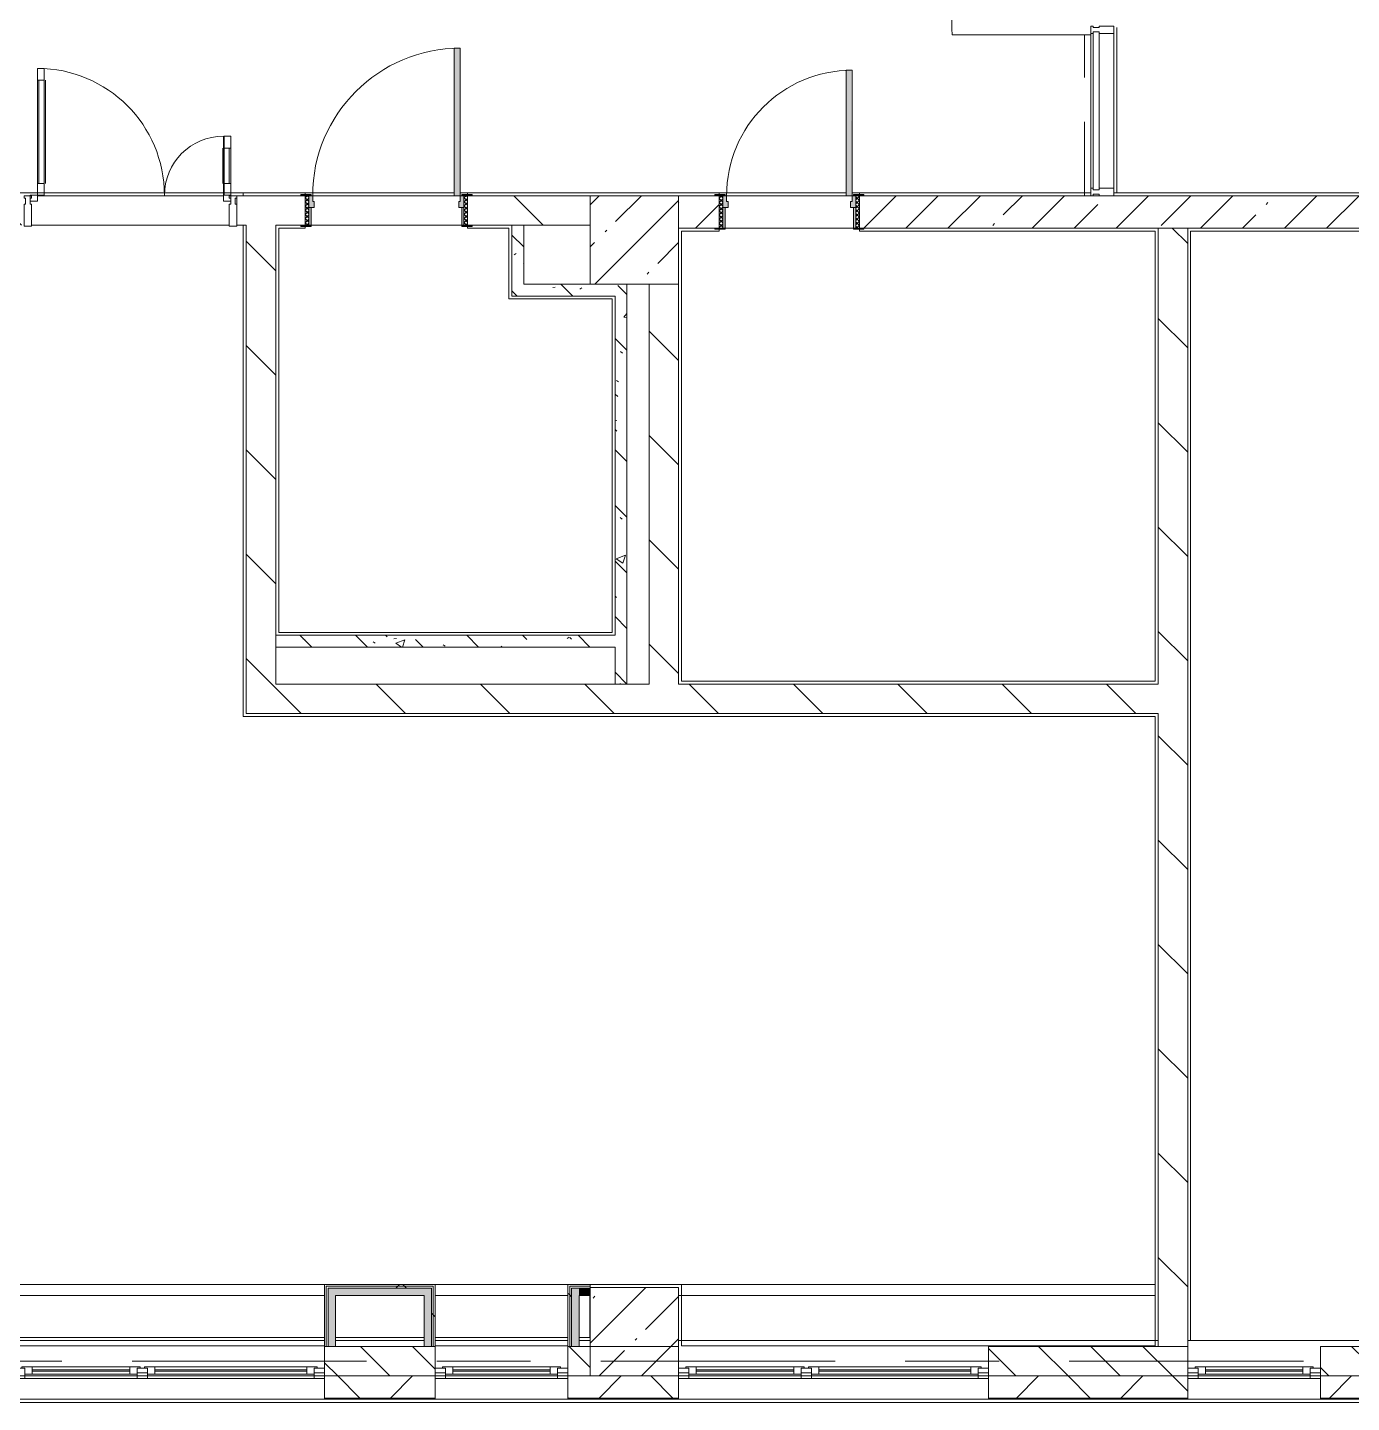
# Model space of a CAD drawing. Header units: millimetres. Extents: x 81459 to 274965, y -8553 to 29000.
# Drawn here: x 160607 to 169579, y -280 to 9040 of the extents above; entities that cross this region are included whole.
import ezdxf

# ---------------------------------------------------------------- set-up
doc = ezdxf.new("R2010")
doc.units = ezdxf.units.MM
doc.linetypes.add('200_ШТРИХ__ш1_п0_6_', pattern=[800, 500, -300])
doc.linetypes.add('Осевая', pattern=[3175, 635, -476.25, 1587.5, -476.25])
for name, color, linetype, lineweight, true_color in [('A-DETL-GENF-2', 7, 'Continuous', 5, 0xaaaaaa), ('A-DOOR-6', 7, 'Continuous', 5, 0xe2e2e2), ('A-DOOR-7', 7, 'Continuous', 5, 0xaaaaaa), ('A-DOOR-FRAM-4', 7, 'Continuous', 5, 0xe2e2e2), ('A-DOOR-FRAM-5', 7, 'Continuous', 5, 0xaaaaaa), ('A-FLOR-2', 7, 'Continuous', 5, 0xaaaaaa), ('I-WALL-1', 7, 'Continuous', 5, 0xe7e7e7), ('I-WALL-5', 7, 'Continuous', 5, 0x787878)]:
    doc.layers.add(name, color=color, linetype=linetype, lineweight=lineweight, true_color=true_color)
for name, color, linetype, lineweight in [('A-DETL-MBND-1', 7, '200_ШТРИХ__ш1_п0_6_', 9), ('A-GLAZ-3', 7, 'Continuous', 5), ('A-GLAZ-CURT-2', 7, 'Continuous', 5), ('A-GLAZ-CWMG-2', 7, 'Continuous', 5), ('A-WALL', 7, 'Continuous', 9), ('A-WALL-4', 7, 'Continuous', 5), ('I-WALL-3', 7, 'Continuous', 5), ('S-COLS-1', 7, 'Continuous', 5), ('Оси-2', 7, 'Осевая', 9)]:
    doc.layers.add(name, color=color, linetype=linetype, lineweight=lineweight)
pattern_1 = [(135, (147759.1, 0), (-353.553, -353.553), [])]
pattern_2 = [(135, (147759.1, 0), (-377.17, -377.17), [533.4, -88.9, 17.78, -88.9]), (135, (147759.1, 376.94), (-377.17, -377.17), []), (50, (147759.1, 0), (637.645, -55.787), [66.675, -733.425]), (355, (147759.1, 0), (-123.35, 668.7), [53.34, -586.74]), (100.451, (147812.23, -4.65), (514.299, 612.908), [56.665, -623.315]), (46.184, (147759.1, 177.8), (948.776, -147.15), [100.01, -1100.137]), (96.636, (147838.2, 165.5), (830.91, 865.997), [85, -934.973]), (351.184, (147759.1, 177.8), (830.92, 865.99), [80.01, -880.11]), (21, (147848, 133.35), (530.65, -357.928), [66.675, -733.425]), (326, (147848, 133.35), (216.308, 644.658), [53.34, -586.74]), (71.451, (147892.2, 103.5), (746.96, 286.724), [56.665, -623.315]), (37.5, (147759.1, 0), (10.8105, 295.9426), [16.764, -562.864, 16.764, -578.866, -588.962]), (37.5, (147759.1, 0), (10.8105, 295.9426), [-1175.258, 16.764, -572.198]), (7.5, (147759.1, 0), (233.869, 350.632), [16.764, -322.834, 16.764, -549.529, -224.472]), (7.5, (147759.1, 0), (233.869, 350.632), [-905.891, 16.764, -207.708]), (327.5, (147560.85, 0), (474.5678, -20.0513), [16.764, -205.486, 16.764, -676.656, -920.115]), (327.5, (147560.85, 0), (474.5678, -20.0513), [-915.67, 16.764, -903.351]), (317.5, (147471.95, 0), (518.452, 88.993), [16.764, -272.161, 16.764, -443.738, -653.415]), (317.5, (147471.95, 0), (518.452, 88.993), [-749.427, 16.764, -636.651])]
pattern_3 = [(45, (147759.1, 0), (-285.123, 285.123), []), (45, (148044.2, 0), (-285.123, 285.123), [504.031, -100.806, 16.764, -84.042])]
pattern_4 = [(45, (147759.1, 0), (-530.33, 530.33), []), (135, (147759.1, 0), (-530.33, -530.33), [])]

# ---------------------------------------------------------------- blocks, each defined once
blk = doc.blocks.new('120_Окно_СКБ_2Ст - 120_Окно_СКБ_2Ст 2100х2500 _мал створка справа_-22445857-1_7_3_птичка')
at = {"layer": 'A-GLAZ-3'}
for p, q in [((-1050, -127), (-1050, -57)), ((-1050, -57), (-980, -57)), ((1050, -57), (-1050, -57)), ((-980, -57), (-980, -127)), ((150, -87), (-980, -87)), ((-980, -87), (-980, -127)), ((-930, -137), (-930, -87)), ((100, -137), (100, -87)), ((150, -127), (150, -57)), ((150, -57), (220, -57)), ((150, -127), (150, -87)), ((220, -57), (220, -127)), ((980, -87), (220, -87)), ((220, -87), (220, -127)), ((270, -137), (270, -87)), ((930, -137), (930, -87)), ((980, -127), (980, -57)), ((980, -57), (1050, -57)), ((980, -127), (980, -87)), ((1050, -57), (1050, -127)), ((-980, -127), (-1050, -127)), ((-1050, -127), (-1000, -127)), ((-980, -127), (-1000, -127)), ((-1000, -127), (-1000, -137)), ((-1000, -137), (170, -137)), ((170, -137), (-1000, -137)), ((-930, -107), (100, -107)), ((100, -117), (-930, -117)), ((220, -127), (150, -127)), ((170, -127), (150, -127)), ((170, -127), (200, -127)), ((170, -137), (170, -127)), ((220, -127), (200, -127)), ((200, -127), (200, -137)), ((200, -137), (1000, -137)), ((1000, -137), (200, -137)), ((270, -107), (930, -107)), ((930, -117), (270, -117)), ((1050, -127), (980, -127)), ((1000, -127), (980, -127)), ((1000, -127), (1050, -127)), ((1000, -137), (1000, -127))]:
    blk.add_line(p, q, dxfattribs=at)
blk = doc.blocks.new('Прямоугольный импост - Импост структурный с накладкой - 160мм Темный-30756008-1_7_3_птичка')
at = {"layer": 'A-GLAZ-CWMG-2'}
for p, q in [((-50, 0), (-50, 17)), ((-50, 17), (0, 17)), ((-40, 0), (-50, 0)), ((-40, -40), (-40, 0)), ((0, 0), (-10, 0)), ((-10, 0), (-10, -40)), ((0, 17), (0, 0)), ((-50, -140), (-50, -40)), ((-50, -40), (-40, -40)), ((-10, -40), (0, -40)), ((0, -40), (0, -140)), ((0, -140), (-50, -140))]:
    blk.add_line(p, q, dxfattribs=at)
blk = doc.blocks.new('Системная панель - Стекло - 40мм-31920837-1_7_3_птичка')
at = {"layer": 'A-GLAZ-CURT-2'}
for p, q in [((535, 40), (-535, 40)), ((-535, 40), (-535, 0)), ((-535, 0), (535, 0)), ((535, 0), (535, 40))]:
    blk.add_line(p, q, dxfattribs=at)
blk = doc.blocks.new('Прямоугольный импост - Импост структурный с накладкой - 160мм Темный-31920697-1_7_3_птичка')
at = {"layer": 'A-GLAZ-CWMG-2'}
for p, q in [((20053.3, 7950), (20053.3, 9000)), ((20210.3, 7950), (20210.3, 9000))]:
    blk.add_line(p, q, dxfattribs=at)
blk = doc.blocks.new('Прямоугольный импост - Импост структурный с накладкой - 160мм Темный-30755591-1_7_3_птичка')
at = {"layer": 'A-GLAZ-CWMG-2'}
for p, q in [((-25, 0), (-25, 17)), ((-25, 17), (25, 17)), ((-15, 0), (-25, 0)), ((-15, -40), (-15, 0)), ((25, 0), (15, 0)), ((15, 0), (15, -40)), ((25, 17), (25, 0)), ((-25, -140), (-25, -40)), ((-25, -40), (-15, -40)), ((15, -40), (25, -40)), ((25, -40), (25, -140)), ((25, -140), (-25, -140))]:
    blk.add_line(p, q, dxfattribs=at)
blk = doc.blocks.new('120_Окно_СКБ_1Ст - 120_Окно_СКБ_1Ст 900х2500_h_-V55-1_7_3_птичка')
at = {"layer": 'A-GLAZ-3'}
for p, q in [((-450, -127), (-450, -57)), ((-450, -57), (-380, -57)), ((450, -57), (-450, -57)), ((-380, -57), (-380, -127)), ((380, -87), (-380, -87)), ((-380, -87), (-380, -127)), ((-330, -137), (-330, -87)), ((330, -137), (330, -87)), ((380, -127), (380, -57)), ((380, -57), (450, -57)), ((380, -127), (380, -87)), ((450, -57), (450, -127)), ((-380, -127), (-450, -127)), ((-450, -127), (-400, -127)), ((-380, -127), (-400, -127)), ((-400, -127), (-400, -137)), ((-400, -137), (400, -137)), ((400, -137), (-400, -137)), ((-330, -107), (330, -107)), ((330, -117), (-330, -117)), ((450, -127), (380, -127)), ((400, -127), (380, -127)), ((400, -127), (450, -127)), ((400, -137), (400, -127))]:
    blk.add_line(p, q, dxfattribs=at)
blk = doc.blocks.new('BSC_Колонна _Прямоугольная - 600х600-V145-1_7_3_птичка')
at = {"layer": 'S-COLS-1'}
h = blk.add_hatch(dxfattribs=at)
h.set_pattern_fill('FP_160', color=256, style=0, pattern_type=2)
h.set_pattern_definition([(45, (-16960, -7600), (-285.123, 285.123), []), (45, (-16674.88, -7600), (-285.123, 285.123), [504.031, -100.806, 16.764, -84.042])])
h.paths.add_polyline_path([(100, -300), (300, -300), (300, 300), (-300, 300), (-300, -300)])
for p, q in [((300, 300), (-300, 300)), ((-300, 300), (-300, -300)), ((300, -300), (300, 300)), ((-300, -300), (300, -300))]:
    blk.add_line(p, q, dxfattribs=at)
blk = doc.blocks.new('110_Дверь_СКБ_1Ст_Внутренняя1 - Д-7_л__950x2100h_Туалет-21784696-1_7_3_птичка')
at = {"layer": 'A-DOOR-6'}
h = blk.add_hatch(color=256, dxfattribs=at)
h.paths.add_polyline_path([(-422.5, 30), (-402.5, 30), (-402.5, 70), (-412.5, 70), (-412.5, 110), (-437.5, 108), (-437.5, 30)])
h.paths.add_polyline_path([(447.5, 30), (462.5, 30), (462.5, 110), (437.5, 110), (437.5, 70), (427.5, 70), (427.5, 30), (437.5, 30)])
at = {"layer": 'A-DOOR-7'}
h = blk.add_hatch(dxfattribs=at)
h.set_pattern_fill('FP_102', color=256, style=0, pattern_type=2)
h.set_pattern_definition([(135, (1826.41, 174.685), (-14.14214, -14.14214), []), (225, (1826.41, 174.685), (14.14214, -14.14214), [])])
h.paths.add_polyline_path([(473.5, -110), (487.5, -110), (487.5, 110), (462.5, 110), (462.5, -110)])
at = {"layer": 'A-DOOR-FRAM-4'}
for points in [[(437.5, 110), (431.8, 960), (397.5, 960), (397.5, 110)], [(-462.5, 110), (-422.5, 110), (-422.5, 118), (-492.5, 117.6), (-492.5, 110), (-477.4, 110)], [(487.5, 110), (517.5, 110), (517.5, 118), (447.5, 118), (447.5, 110), (473.5, 110)], [(-422.5, -110), (-422.5, 30), (-437.5, 30), (-437.5, -110)], [(462.5, -110), (462.5, 30), (447.5, 30), (447.5, -110)], [(-462.5, -118), (-422.5, -118), (-422.5, -110), (-492.5, -110), (-492.5, -118)], [(517.5, -118), (517.5, -110), (447.5, -110), (447.5, -118), (487.5, -118)]]:
    blk.add_hatch(color=256, dxfattribs=at).paths.add_polyline_path(points)
at = {"layer": 'A-DOOR-FRAM-5'}
h = blk.add_hatch(dxfattribs=at)
h.set_pattern_fill('FP_103', color=256, style=0, pattern_type=2)
h.set_pattern_definition([(45, (-296.384, 174.685), (-14.1421, 14.1421), []), (135, (-296.384, 174.685), (-14.1421, -14.1421), [])])
h.paths.add_polyline_path([(-462.5, -110), (-437.5, -110), (-437.5, 110), (-462.5, 108)])
at = {"layer": 'A-DOOR-7'}
for p, q in [((437.5, 960), (397.5, 960)), ((397.5, 960), (397.5, 110)), ((437.5, 110), (437.5, 960)), ((397.5, 110), (437.5, 110))]:
    blk.add_line(p, q, dxfattribs=at)
blk.add_arc((437.5, 110), 850, 90, 180, dxfattribs=at)
at = {"layer": 'A-DOOR-FRAM-5'}
for p, q in [((-422.5, 118), (-492.5, 118)), ((-492.5, 118), (-492.5, 110)), ((-492.5, 110), (-422.5, 110)), ((-437.5, 110), (-462.5, 110)), ((-462.5, 110), (-462.5, -110)), ((-412.5, 110), (-437.5, 110)), ((-437.5, 110), (-437.5, 30)), ((-437.5, -110), (-437.5, 110)), ((-422.5, 110), (-437.5, 110)), ((-437.5, 110), (-437.5, 109)), ((-437.5, 109), (-422.5, 109)), ((-422.5, 110), (-422.5, 118)), ((-422.5, 109), (-422.5, 110)), ((-412.5, 70), (-412.5, 110)), ((437.5, 110), (437.5, 70)), ((462.5, 110), (437.5, 110)), ((517.5, 118), (447.5, 118)), ((447.5, 118), (447.5, 110)), ((462.5, 110), (447.5, 110)), ((447.5, 110), (447.5, 109)), ((447.5, 110), (517.5, 110)), ((447.5, 109), (462.5, 109)), ((462.5, 30), (462.5, 110)), ((487.5, 110), (462.5, 110)), ((462.5, 110), (462.5, -110)), ((462.5, 109), (462.5, 110)), ((487.5, -110), (487.5, 110)), ((517.5, 110), (517.5, 118)), ((-437.5, 30), (-402.5, 30)), ((-422.5, 30), (-437.5, 30)), ((-437.5, 30), (-437.5, -110)), ((-422.5, -110), (-422.5, 30)), ((-402.5, 70), (-412.5, 70)), ((-402.5, 30), (-402.5, 70)), ((437.5, 70), (427.5, 70)), ((427.5, 70), (427.5, 30)), ((427.5, 30), (462.5, 30)), ((462.5, 30), (447.5, 30)), ((447.5, 30), (447.5, -110)), ((462.5, -110), (462.5, 30)), ((-422.5, -110), (-492.5, -110)), ((-492.5, -110), (-492.5, -118)), ((-492.5, -118), (-422.5, -118)), ((-462.5, -110), (-437.5, -110)), ((-437.5, -110), (-422.5, -110)), ((-422.5, -118), (-422.5, -110)), ((447.5, -110), (462.5, -110)), ((517.5, -110), (447.5, -110)), ((447.5, -110), (447.5, -118)), ((447.5, -118), (517.5, -118)), ((462.5, -110), (487.5, -110)), ((517.5, -118), (517.5, -110))]:
    blk.add_line(p, q, dxfattribs=at)
blk = doc.blocks.new('110_Дверь_СКБ_1Ст_Внутренняя1 - Д-4 1100x2100h_су мгн-V155-1_7_3_птичка')
at = {"layer": 'A-DOOR-6'}
h = blk.add_hatch(color=256, dxfattribs=at)
h.paths.add_polyline_path([(512.5, 20), (537.5, 20), (537.5, 100), (512.5, 100), (512.5, 60), (502.5, 60), (502.5, 20)])
h.paths.add_polyline_path([(-477.5, 20), (-477.5, 60), (-487.5, 60), (-487.5, 100), (-512.5, 100), (-512.5, 20), (-487.5, 20)])
at = {"layer": 'A-DOOR-7'}
h = blk.add_hatch(dxfattribs=at)
h.set_pattern_fill('FP_91', color=256, style=0, pattern_type=2)
h.set_pattern_definition([(135, (1751.41, 164.685), (-14.14214, -14.14214), []), (225, (1751.41, 164.685), (14.14214, -14.14214), [])])
h.paths.add_polyline_path([(562.5, -100), (562.5, 100), (537.5, 100), (537.5, -100)])
at = {"layer": 'A-DOOR-FRAM-4'}
for points in [[(512.5, 100), (512.5, 1100), (472.5, 1100), (472.5, 100)], [(-523, 100), (-497.5, 100), (-497.5, 108), (-567.5, 108), (-567.5, 100), (-537.5, 100)], [(537.5, 100), (592.5, 100), (592.5, 108), (522.5, 108), (522.5, 100)], [(-497.5, -100), (-497.5, 20), (-512.5, 20), (-512.5, -100)], [(522.5, -100), (537.5, -100), (537.5, 20), (522.5, 20)], [(-519.7, -108), (-497.5, -108), (-497.5, -100), (-567.5, -100), (-567.5, -108), (-536.7, -108)], [(562.5, -108), (592.5, -108), (592.5, -100), (522.5, -100), (522.5, -108), (537.5, -108)]]:
    blk.add_hatch(color=256, dxfattribs=at).paths.add_polyline_path(points)
at = {"layer": 'A-DOOR-FRAM-5'}
h = blk.add_hatch(dxfattribs=at)
h.set_pattern_fill('FP_92', color=256, style=0, pattern_type=2)
h.set_pattern_definition([(45, (-371.384, 164.685), (-14.1421, 14.1421), []), (135, (-371.384, 164.685), (-14.1421, -14.1421), [])])
h.paths.add_polyline_path([(-536.2, -100), (-512.5, -100), (-512.5, 100), (-537.5, 100), (-537.5, -100)])
at = {"layer": 'A-DOOR-7'}
for p, q in [((512.5, 1100), (472.5, 1100)), ((472.5, 1100), (472.5, 100)), ((512.5, 100), (512.5, 1100)), ((472.5, 100), (512.5, 100))]:
    blk.add_line(p, q, dxfattribs=at)
blk.add_arc((512.5, 100), 1000, 90, 180, dxfattribs=at)
at = {"layer": 'A-DOOR-FRAM-5'}
for p, q in [((-497.5, 108), (-567.5, 108)), ((-567.5, 108), (-567.5, 100)), ((-567.5, 100), (-497.5, 100)), ((-512.5, 100), (-537.5, 100)), ((-537.5, 100), (-537.5, -100)), ((-487.5, 100), (-512.5, 100)), ((-512.5, 100), (-512.5, 20)), ((-512.5, -100), (-512.5, 100)), ((-497.5, 100), (-512.5, 100)), ((-512.5, 100), (-512.5, 99)), ((-512.5, 99), (-497.5, 99)), ((-497.5, 100), (-497.5, 108)), ((-497.5, 99), (-497.5, 100)), ((-487.5, 60), (-487.5, 100)), ((512.5, 100), (512.5, 60)), ((537.5, 100), (512.5, 100)), ((592.5, 108), (522.5, 108)), ((522.5, 108), (522.5, 100)), ((537.5, 100), (522.5, 100)), ((522.5, 100), (522.5, 99)), ((522.5, 100), (592.5, 100)), ((522.5, 99), (537.5, 99)), ((537.5, 20), (537.5, 100)), ((562.5, 100), (537.5, 100)), ((537.5, 100), (537.5, -100)), ((537.5, 99), (537.5, 100)), ((562.5, -100), (562.5, 100)), ((592.5, 100), (592.5, 108)), ((-512.5, 20), (-477.5, 20)), ((-497.5, 20), (-512.5, 20)), ((-512.5, 20), (-512.5, -100)), ((-497.5, -100), (-497.5, 20)), ((-477.5, 60), (-487.5, 60)), ((-477.5, 20), (-477.5, 60)), ((512.5, 60), (502.5, 60)), ((502.5, 60), (502.5, 20)), ((502.5, 20), (537.5, 20)), ((537.5, 20), (522.5, 20)), ((522.5, 20), (522.5, -100)), ((537.5, -100), (537.5, 20)), ((-497.5, -100), (-567.5, -100)), ((-567.5, -100), (-567.5, -108)), ((-567.5, -108), (-497.5, -108)), ((-537.5, -100), (-512.5, -100)), ((-512.5, -100), (-497.5, -100)), ((-497.5, -108), (-497.5, -100)), ((522.5, -100), (537.5, -100)), ((592.5, -100), (522.5, -100)), ((522.5, -100), (522.5, -108)), ((522.5, -108), (592.5, -108)), ((537.5, -100), (562.5, -100)), ((592.5, -108), (592.5, -100))]:
    blk.add_line(p, q, dxfattribs=at)
blk = doc.blocks.new('Прямоугольный импост - Импост структурный с накладкой - 190мм-32633035-1_7_3_птичка')
at = {"layer": 'A-GLAZ-CWMG-2'}
for p, q in [((-50, 40), (-50, 190)), ((-50, 190), (0, 190)), ((0, 190), (0, 40)), ((-40, 40), (-50, 40)), ((-50, -17), (-50, 0)), ((-50, 0), (-40, 0)), ((-40, 0), (-40, 40)), ((-10, 40), (-10, 0)), ((0, 40), (-10, 40)), ((-10, 0), (0, 0)), ((0, 0), (0, -17)), ((0, -17), (-50, -17))]:
    blk.add_line(p, q, dxfattribs=at)
blk = doc.blocks.new('Дверь_Витражная_остекление_ - ВВ-6 остекление-32633143-1_7_3_птичка')
at = {"layer": 'A-DETL-GENF-2'}
for p, q in [((-630, 880), (-585, 880)), ((-630, 880), (-630, 20)), ((-585, 880), (-630, 880)), ((-630, 880), (-630, 20)), ((-585, 880), (-585, 20)), ((-585, 20), (-585, 880)), ((-630, 800), (-585, 800)), ((-620, 800), (-620, 100)), ((-576, 800), (-576, 100)), ((680, 420), (635, 420)), ((635, 420), (635, 20)), ((680, 420), (635, 420)), ((635, 420), (635, 20)), ((680, 420), (680, 20)), ((680, 20), (680, 420)), ((626, 340), (626, 100)), ((680, 340), (635, 340)), ((670, 340), (670, 100)), ((-630, 100), (-585, 100)), ((680, 100), (635, 100)), ((-585, 20), (-630, 20)), ((-630, 20), (-585, 20))]:
    blk.add_line(p, q, dxfattribs=at)
at = {"layer": 'A-DOOR-7'}
for p, q in [((-630, 880), (-630, 20)), ((630, 420), (630, 20)), ((-630, 20), (-680, 20)), ((-680, 20), (-680, -20)), ((-630, -20), (-630, 20)), ((680, 20), (630, 20)), ((630, 20), (630, -20)), ((680, -20), (680, 20)), ((-680, -20), (-630, -20)), ((630, -20), (680, -20))]:
    blk.add_line(p, q, dxfattribs=at)
for centre, radius, start, end in [((-630, 20), 860, 360, 90), ((630, 20), 400, 90, 180)]:
    blk.add_arc(centre, radius, start, end, dxfattribs=at)
blk = doc.blocks.new('Прямоугольный импост - Импост структурный с накладкой - 190мм-33226183-1_7_3_птичка')
at = {"layer": 'A-GLAZ-CWMG-2'}
for p, q in [((0, 190), (-50, 190)), ((-50, 190), (-50, 40)), ((0, 40), (0, 190)), ((-50, 40), (-40, 40)), ((-40, 0), (-50, 0)), ((-50, 0), (-50, -17)), ((-40, 40), (-40, 0)), ((-10, 0), (-10, 40)), ((-10, 40), (0, 40)), ((0, 0), (-10, 0)), ((0, -17), (0, 0)), ((-50, -17), (0, -17))]:
    blk.add_line(p, q, dxfattribs=at)
blk = doc.blocks.new('Зашивка приборов отопления19 - Зашивка приборов отопления-33282289-1_7_3_птичка')
at = {"layer": 'A-WALL-4'}
for p, q in [((12140, 520), (10058.6, 520)), ((10058.6, 520), (10058.6, 445)), ((10058.6, 445), (12140, 445)), ((12140, 445), (10060.9, 445)), ((10060.9, 445), (10060.9, 105)), ((10060.9, 105), (12140, 105))]:
    blk.add_line(p, q, dxfattribs=at)
blk = doc.blocks.new('Зашивка приборов отопления20 - Зашивка приборов отопления-33282357-1_7_3_птичка')
at = {"layer": 'A-WALL-4'}
for p, q in [((10960, 520), (10060, 520)), ((10060, 445), (10960, 445)), ((10960, 445), (10060.9, 445)), ((10060.9, 445), (10060.9, 105)), ((10060.9, 105), (10960, 105))]:
    blk.add_line(p, q, dxfattribs=at)
blk = doc.blocks.new('Зашивка приборов отопления21 - Зашивка приборов отопления-33282451-1_7_3_птичка')
at = {"layer": 'A-WALL-4'}
for p, q in [((13270.9, 520), (10060, 520)), ((10060, 520), (10060, 445)), ((13270.9, 445), (13270.9, 520)), ((10060, 445), (13270.9, 445)), ((13270.9, 445), (10060.9, 445)), ((10060.9, 445), (10060.9, 105)), ((13270.9, 105), (13270.9, 445)), ((10060.9, 105), (13270.9, 105))]:
    blk.add_line(p, q, dxfattribs=at)

msp = doc.modelspace()

# ---------------------------------------------------------------- hatches: boundary and pattern name
at = {"layer": 'A-WALL-4'}
h = msp.add_hatch(dxfattribs=at)
h.set_pattern_fill('FP_64', color=256, style=0, pattern_type=2)
h.set_pattern_definition([(135, (147759.1, 0), (-176.7767, -176.7767), [])])
h.paths.add_polyline_path([(154589.1, -100), (155419.1, -100), (155419.1, 100), (154589.1, 100), (154589.1, -80)])
h.paths.add_polyline_path([(169669.1, -100), (169669.1, 100), (169369.1, 100), (169369.1, -100)])
h.paths.add_polyline_path([(175069.1, -100), (176068.8, -100), (176068.8, 100), (175069.1, 100), (175069.1, -80)])
h.paths.add_polyline_path([(156918.8, -100), (157669.1, -100), (157669.1, 100), (156918.8, 100), (156918.8, -80)])
h.paths.add_polyline_path([(159919.1, -100), (159919.1, 100), (159769.1, 100), (159769.1, -100)])
h.paths.add_polyline_path([(168249.1, -100), (168469.1, -100), (168469.1, 100), (167119.1, 100), (167119.1, -100), (167154.3, -100)])
h.paths.add_polyline_path([(174169.1, -100), (174169.1, 100), (173919.1, 100), (173919.1, -100)])
h.paths.add_polyline_path([(163369.1, -100), (163369.1, 100), (162619.1, 100), (162619.1, -100)])
h.paths.add_polyline_path([(164269.1, -100), (164419.1, -94.4), (164419.1, 100), (164269.1, 100), (164269.1, -80)])
h.paths.add_polyline_path([(170394.1, -100), (170394.1, 100), (170269.1, 100), (170269.1, -100)])
h.paths.add_polyline_path([(173194.1, -100), (173319.1, -100), (173319.1, 100), (173194.1, 100), (173194.1, -80)])
h = msp.add_hatch(dxfattribs=at)
h.set_pattern_fill('FP_53', color=256, style=0, pattern_type=2)
h.set_pattern_definition([(45, (147759.1, 0), (-353.5534, 353.5534), []), (135, (147759.1, 0), (-353.5534, -353.5534), [])])
h.paths.add_polyline_path([(223452.9, -250), (223459.1, -250), (223459.1, -100), (221739.1, -100), (221739.1, -250), (223451.2, -250)])
h.paths.add_polyline_path([(215487, -250), (218419.1, -250), (218419.1, -100), (214819.1, -100), (214819.1, -250)])
h.paths.add_polyline_path([(219995.2, -250), (220039.1, -250), (220039.1, -100), (219319.1, -101.8), (219319.1, -250), (219839.1, -250)])
h.paths.add_polyline_path([(209369.1, -250), (209369.1, -100), (208669.1, -100), (208669.1, -250), (208980.7, -250)])
h.paths.add_polyline_path([(211469.1, -250), (212019.1, -250), (212019.1, -100), (211469.1, -100), (211469.1, -121.3)])
h.paths.add_polyline_path([(207769.1, -250), (207769.1, -100), (207019.1, -100), (207019.1, -250)])
h.paths.add_polyline_path([(204919.1, -250), (204919.1, -100), (204169.1, -100), (204169.1, -250), (204333.3, -250)])
h.paths.add_polyline_path([(212919.1, -250), (213919.1, -250), (213919.1, -100), (212919.1, -100), (212919.1, -118)])
h.paths.add_polyline_path([(199630.6, -250), (201069.1, -250), (201069.1, -100), (199630.6, -100), (199630.6, -150.7)])
h.paths.add_polyline_path([(197530.6, -250), (197530.6, -100), (196819.1, -100), (196819.1, -250), (196897.5, -250)])
h.paths.add_polyline_path([(195919.1, -250), (195919.1, -100), (195169.1, -100), (195169.1, -250)])
h.paths.add_polyline_path([(192069.1, -250), (192069.1, -100), (190496.6, -100), (190496.6, -250), (191320.6, -250)])
h.paths.add_polyline_path([(188396.6, -250), (188396.6, -100), (187699.1, -100), (187699.1, -250)])
h.paths.add_polyline_path([(186799.1, -250), (186799.1, -100), (185749.1, -100), (185749.1, -250), (186673.3, -250)])
h.paths.add_polyline_path([(184849.1, -250), (184849.1, -100), (183729.1, -100), (183729.1, -250), (184814.3, -250)])
h.paths.add_polyline_path([(181629.1, -250), (181629.1, -100), (180769.1, -100), (180769.1, -250)])
h.paths.add_polyline_path([(177969.1, -250), (177969.1, -100), (176968.8, -100), (176968.8, -250), (177378.5, -250)])
h.paths.add_polyline_path([(176068.8, -250), (176068.8, -100), (175069.1, -100), (175069.1, -250)])
h.paths.add_polyline_path([(169369.1, -250), (170394.1, -250), (170394.1, -100), (169369.1, -100), (169369.1, -226)])
h.paths.add_polyline_path([(163369.1, -250), (163369.1, -100), (162619.1, -100), (162619.1, -250)])
h.paths.add_polyline_path([(174169.1, -250), (174169.1, -100), (173194.1, -100), (173194.1, -250), (173660.6, -250)])
h.paths.add_polyline_path([(164269.1, -250), (165019.1, -250), (165019.1, -100), (164269.1, -100), (164269.1, -238.7)])
h.paths.add_polyline_path([(167119.1, -250), (168469.1, -250), (168469.1, -100), (167119.1, -100), (167119.1, -231.6)])
h.paths.add_polyline_path([(148564.8, -250), (151489.1, -250), (151489.1, -100), (147499.1, -100), (147499.1, -250), (147869.1, -250)])
h.paths.add_polyline_path([(155419.1, -250), (156018.8, -250), (156018.8, -100), (154589.1, -100), (154589.1, -250), (155071.1, -250)])
h.paths.add_polyline_path([(159769.1, -250), (160519.1, -248), (160519.1, -100), (159769.1, -100), (159769.1, -249.9)])
h.paths.add_polyline_path([(157669.1, -250), (157669.1, -100), (156918.8, -100), (156918.8, -250), (156930.1, -250)])
at = {"layer": 'I-WALL-1'}
for points in [[(162644.1, 100), (162694.1, 100), (162694.1, 495), (162644.1, 495), (162644.1, 120)], [(162694.1, 445), (163344.1, 445), (163344.1, 495), (162694.1, 495)], [(164296.4, 100), (164344.1, 100), (164344.1, 495), (164294.1, 495), (164294.1, 100)], [(164419.1, 445), (164417.8, 495), (164344.1, 495), (164344.1, 445), (164417.8, 445)], [(163344.1, 100), (163344.1, 445), (163294.1, 445), (163294.1, 100)]]:
    msp.add_hatch(color=256, dxfattribs=at).paths.add_polyline_path(points)
at = {"layer": 'I-WALL-3'}
h = msp.add_hatch(dxfattribs=at)
h.set_pattern_fill('FP_63', color=256, style=0, pattern_type=2)
h.set_pattern_definition(pattern_1)
h.paths.add_polyline_path([(160519.1, 7700), (160584.1, 7700), (160584.1, 7900), (160519.1, 7900)])
h.paths.add_polyline_path([(162089.1, 7700), (162489.1, 7700), (162489.1, 7900), (162024.1, 7894.4), (162024.1, 7700), (162069.1, 7700)])
h.paths.add_polyline_path([(163619.1, 7700), (164419.1, 7700), (164419.1, 7900), (163589.1, 7900), (163589.1, 7700)])
h = msp.add_hatch(dxfattribs=at)
h.set_pattern_fill('FP_33', color=256, style=0, pattern_type=2)
h.set_pattern_definition(pattern_3)
h.paths.add_polyline_path([(167799.4, 7680), (169669.1, 7680), (169669.1, 7900), (166244.1, 7900), (166244.1, 7680), (167154.3, 7680)])
h.paths.add_polyline_path([(165019.1, 7680), (165294.1, 7680), (165294.1, 7900), (165019.1, 7900), (165019.1, 7841.3)])
h = msp.add_hatch(dxfattribs=at)
h.set_pattern_fill('FP_63', color=256, style=0, pattern_type=2)
h.set_pattern_definition(pattern_1)
h.paths.add_polyline_path([(162289.1, 4590), (162289.1, 7700), (162089.1, 7700), (162089.1, 4590), (162156.5, 4590)])
h = msp.add_hatch(dxfattribs=at)
h.set_pattern_fill('FP_63', color=256, style=0, pattern_type=2)
h.set_pattern_definition(pattern_1)
h.paths.add_polyline_path([(168469.1, 100), (168469.1, 7680), (168269.1, 7680), (168269.1, 100)])
h = msp.add_hatch(dxfattribs=at)
h.set_pattern_fill('FP_63', color=256, style=0, pattern_type=2)
h.set_pattern_definition(pattern_1)
h.paths.add_polyline_path([(164819.1, 4590), (165019.1, 4590), (165019.1, 7300), (164819.1, 7300), (164819.1, 4610)])
h = msp.add_hatch(dxfattribs=at)
h.set_pattern_fill('FP_63', color=256, style=0, pattern_type=2)
h.set_pattern_definition(pattern_1)
h.paths.add_polyline_path([(168249.1, 4390), (168269.1, 4390), (168269.1, 4590), (162089.1, 4590), (162089.1, 4390), (167154.3, 4390)])
h = msp.add_hatch(dxfattribs=at)
h.set_pattern_fill('FP_169', color=256, style=0, pattern_type=2)
h.set_pattern_definition(pattern_4)
h.paths.add_polyline_path([(162631.6, 507.5), (163369.1, 507.5), (163369.1, 520), (162631.6, 520)])
h = msp.add_hatch(dxfattribs=at)
h.set_pattern_fill('FP_169', color=256, style=0, pattern_type=2)
h.set_pattern_definition(pattern_4)
h.paths.add_polyline_path([(163356.6, 495), (163356.6, 507.5), (162644.1, 507.5), (162644.1, 495), (163344.1, 495)])
h = msp.add_hatch(dxfattribs=at)
h.set_pattern_fill('FP_169', color=256, style=0, pattern_type=2)
h.set_pattern_definition(pattern_4)
h.paths.add_polyline_path([(163356.6, 100), (163356.6, 495), (163344.1, 495), (163344.1, 100)])
h = msp.add_hatch(dxfattribs=at)
h.set_pattern_fill('FP_169', color=256, style=0, pattern_type=2)
h.set_pattern_definition(pattern_4)
h.paths.add_polyline_path([(163369.1, 100), (163369.1, 507.5), (163356.6, 507.5), (163356.6, 100)])
h = msp.add_hatch(dxfattribs=at)
h.set_pattern_fill('FP_169', color=256, style=0, pattern_type=2)
h.set_pattern_definition(pattern_4)
h.paths.add_polyline_path([(164280, 100), (164281.6, 100), (164281.6, 520), (164269.1, 520), (164269.1, 100)])
h = msp.add_hatch(dxfattribs=at)
h.set_pattern_fill('FP_169', color=256, style=0, pattern_type=2)
h.set_pattern_definition(pattern_4)
h.paths.add_polyline_path([(164294.1, 100), (164294.1, 507.5), (164281.6, 507.5), (164281.6, 100)])
at = {"layer": 'I-WALL-5'}
h = msp.add_hatch(dxfattribs=at)
h.set_pattern_fill('FP_62', color=256, style=0, pattern_type=2)
h.set_pattern_definition(pattern_2)
h.paths.add_polyline_path([(163969.1, 7220), (163969.1, 7700), (163889.1, 7700), (163889.1, 7220)])
h = msp.add_hatch(dxfattribs=at)
h.set_pattern_fill('FP_62', color=256, style=0, pattern_type=2)
h.set_pattern_definition(pattern_2)
h.paths.add_polyline_path([(163969.1, 7220), (164589.1, 7220), (164589.1, 7300), (163969.1, 7300), (163969.1, 7274)])
h = msp.add_hatch(dxfattribs=at)
h.set_pattern_fill('FP_62', color=256, style=0, pattern_type=2)
h.set_pattern_definition(pattern_2)
h.paths.add_polyline_path([(164669.1, 4590), (164669.1, 7300), (164589.1, 7300), (164589.1, 4590)])
h = msp.add_hatch(dxfattribs=at)
h.set_pattern_fill('FP_62', color=256, style=0, pattern_type=2)
h.set_pattern_definition(pattern_2)
h.paths.add_polyline_path([(164589.1, 4840), (164589.1, 4920), (162289.1, 4920), (162289.1, 4840), (164569.1, 4840)])
at = {"layer": 'S-COLS-1'}
h = msp.add_hatch(dxfattribs=at)
h.set_pattern_fill('FP_33', color=256, style=0, pattern_type=2)
h.set_pattern_definition(pattern_3)
h.paths.add_polyline_path([(164584.5, -100), (165019.1, -100), (165019.1, 500), (164419.1, 500), (164419.1, -100)])

# ---------------------------------------------------------------- linework, layer by layer
at = {"layer": 'A-DETL-MBND-1'}
msp.add_line((167769.1, 7900), (167769.1, 8991.3), dxfattribs=at)
at = {"layer": 'A-FLOR-2'}
for p, q in [((166872.3, 8991.3), (167812.4, 8991.3)), ((167989.1, 9040), (167989.1, 7920)), ((150752.3, 7920), (163499.1, 7920)), ((162069.1, 7900), (162069.1, 7920)), ((162489.1, 7920), (162489.1, 7908)), ((163539.1, 7920), (166154.1, 7920)), ((163589.1, 7908), (163589.1, 7920)), ((165294.1, 7920), (165294.1, 7908)), ((166194.1, 7920), (167812.4, 7920)), ((166244.1, 7908), (166244.1, 7920)), ((167969.4, 7920), (177969.1, 7920)), ((162069.1, 4370), (162069.1, 7700)), ((162489.1, 7680), (162309.1, 7680)), ((162309.1, 7680), (162309.1, 4940)), ((162489.1, 7692), (162489.1, 7680)), ((163589.1, 7680), (163589.1, 7692)), ((163869.1, 7680), (163589.1, 7680)), ((163869.1, 7200), (163869.1, 7680)), ((165294.1, 7660), (165039.1, 7660)), ((165039.1, 7660), (165039.1, 4610)), ((165294.1, 7672), (165294.1, 7660)), ((166244.1, 7660), (166244.1, 7672)), ((168249.1, 7660), (166244.1, 7660)), ((168249.1, 4610), (168249.1, 7660)), ((169649.1, 7660), (168489.1, 7660)), ((168489.1, 7660), (168489.1, 140)), ((164569.1, 7200), (163869.1, 7200)), ((164569.1, 4940), (164569.1, 7200)), ((162309.1, 4940), (164569.1, 4940)), ((165039.1, 4610), (168249.1, 4610)), ((168249.1, 4370), (162069.1, 4370)), ((168249.1, 520), (168249.1, 4370)), ((164419.1, 520), (165038.2, 520)), ((162619.1, 445), (160539.1, 445)), ((164269.1, 445), (163369.1, 445)), ((164417.8, 160.3), (164417.8, 445)), ((168249.1, 445), (165019.1, 445)), ((168249.1, 140), (168249.1, 445)), ((160539.1, 160.3), (162619.1, 160.3)), ((162694.1, 160.3), (163294.1, 160.3)), ((163369.1, 160.3), (164269.1, 160.3)), ((164344.1, 160.3), (164417.8, 160.3))]:
    msp.add_line(p, q, dxfattribs=at)
msp.add_arc((167816, 9041.3), 945, 107.75279, 183.03294, dxfattribs=at)
at = {"layer": 'A-WALL'}
for p, q in [((163969.1, 7700), (163889.1, 7700)), ((168469.1, 7680), (168269.1, 7680)), ((162289.1, 4920), (162289.1, 4840)), ((164589.1, 4590), (164669.1, 4590)), ((162631.6, 507.5), (162631.6, 100)), ((163356.6, 507.5), (162631.6, 507.5)), ((162644.1, 495), (162644.1, 100)), ((163344.1, 495), (162644.1, 495)), ((163344.1, 100), (163344.1, 495)), ((163356.6, 100), (163356.6, 507.5)), ((164281.6, 507.5), (164281.6, 100)), ((164419.1, 507.5), (164281.6, 507.5)), ((164294.1, 495), (164294.1, 100)), ((164419.1, 495), (164294.1, 495)), ((168269.1, 100), (168469.1, 100)), ((163369.1, -100), (162619.1, -100)), ((165019.1, -100), (164269.1, -100)), ((168469.1, -100), (167119.1, -100)), ((169669.1, -100), (169369.1, -100)), ((162619.1, -250), (163369.1, -250)), ((162619.1, -253), (163369.1, -253)), ((164269.1, -250), (165019.1, -250)), ((164269.1, -253), (165019.1, -253)), ((167119.1, -250), (168469.1, -250)), ((167119.1, -253), (168469.1, -253)), ((169369.1, -250), (170394.1, -250)), ((169369.1, -253), (170394.1, -253))]:
    msp.add_line(p, q, dxfattribs=at)
at = {"layer": 'A-WALL-4'}
for p, q in [((162619.1, 100), (162619.1, -258)), ((163294.1, 100), (162694.1, 100)), ((163369.1, -258), (163369.1, 100)), ((164269.1, 100), (164269.1, -258)), ((165019.1, 100), (164344.1, 100)), ((165019.1, -258), (165019.1, 100)), ((168269.1, 100), (167119.1, 100)), ((167119.1, 100), (167119.1, -258)), ((168469.1, -258), (168469.1, 100)), ((169669.1, 100), (169369.1, 100)), ((169369.1, 100), (169369.1, -258)), ((160519.1, -100), (162619.1, -100)), ((163369.1, -100), (164269.1, -100)), ((165019.1, -100), (167119.1, -100)), ((168469.1, -100), (169369.1, -100)), ((160519.1, -258), (174169.1, -258)), ((220039.1, -280), (147469.1, -280))]:
    msp.add_line(p, q, dxfattribs=at)
at = {"layer": 'I-WALL-3'}
for p, q in [((160674.1, 7900), (161934.1, 7900)), ((162459.1, 7900), (162024.1, 7900)), ((162024.1, 7900), (162024.1, 7700)), ((162539.1, 7900), (163499.1, 7900)), ((164419.1, 7900), (163619.1, 7900)), ((165264.1, 7900), (165019.1, 7900)), ((165344.1, 7900), (166154.1, 7900)), ((169669.1, 7900), (166274.1, 7900)), ((161974.6, 7700), (160633.6, 7700)), ((162024.1, 7700), (162089.1, 7700)), ((162089.1, 7700), (162089.1, 4390)), ((162289.1, 7700), (162459.1, 7700)), ((162289.1, 4920), (162289.1, 7700)), ((163549.1, 7700), (162529.1, 7700)), ((163619.1, 7700), (163889.1, 7700)), ((163889.1, 7700), (163889.1, 7220)), ((163969.1, 7700), (164419.1, 7700)), ((163969.1, 7300), (163969.1, 7700)), ((165019.1, 7680), (165264.1, 7680)), ((166204.1, 7680), (165334.1, 7680)), ((166274.1, 7680), (168269.1, 7680)), ((168269.1, 7680), (168269.1, 4590)), ((168469.1, 100), (168469.1, 7680)), ((168469.1, 7680), (169669.1, 7680)), ((164419.1, 7300), (163969.1, 7300)), ((164669.1, 4590), (164669.1, 7300)), ((164819.1, 7300), (164819.1, 4590)), ((165019.1, 4590), (165019.1, 7300)), ((163889.1, 7220), (164589.1, 7220)), ((164589.1, 7220), (164589.1, 4920)), ((164589.1, 4920), (162289.1, 4920)), ((162289.1, 4840), (164589.1, 4840)), ((162289.1, 4590), (162289.1, 4840)), ((164589.1, 4840), (164589.1, 4590)), ((164589.1, 4590), (162289.1, 4590)), ((164819.1, 4590), (164669.1, 4590)), ((168269.1, 4590), (165019.1, 4590)), ((162089.1, 4390), (168269.1, 4390)), ((168269.1, 4390), (168269.1, 100)), ((162619.1, 520), (162619.1, 100)), ((163369.1, 520), (162619.1, 520)), ((163369.1, 100), (163369.1, 520)), ((164269.1, 520), (164269.1, 100)), ((164419.1, 520), (164269.1, 520)), ((164419.1, 445), (164419.1, 520)), ((162694.1, 100), (162694.1, 445)), ((162694.1, 445), (163294.1, 445)), ((163294.1, 445), (163294.1, 100)), ((164344.1, 100), (164344.1, 445)), ((164344.1, 445), (164419.1, 445)), ((160519.1, 140), (162619.1, 140)), ((162619.1, 100), (162694.1, 100)), ((162694.1, 140), (163294.1, 140)), ((163294.1, 100), (163369.1, 100)), ((163369.1, 140), (164269.1, 140)), ((164269.1, 100), (164344.1, 100)), ((164344.1, 140), (164419.1, 140)), ((165019.1, 140), (168269.1, 140)), ((168469.1, 140), (169669.1, 140)), ((161419.1, -80), (161349.1, -80)), ((162619.1, -80), (162549.1, -80)), ((163436.4, -80), (163369.1, -80)), ((164269.1, -80), (164199.1, -80)), ((165089.1, -80), (165019.1, -80)), ((165919.1, -80), (165849.1, -80)), ((167119.1, -80), (167049.1, -80)), ((168539.1, -80), (168469.1, -80)), ((169369.1, -80), (169299.1, -80))]:
    msp.add_line(p, q, dxfattribs=at)
at = {"layer": 'S-COLS-1'}
for p, q in [((165019.1, 500), (164419.1, 500)), ((164419.1, 500), (164419.1, -100)), ((165019.1, -100), (165019.1, 500)), ((164419.1, -100), (165019.1, -100))]:
    msp.add_line(p, q, dxfattribs=at)
at = {"layer": 'Оси-2'}
msp.add_line((157030.3, 0), (174019.1, 0), dxfattribs=at)

# ---------------------------------------------------------------- block references
at = {"layer": 'A-DOOR-7'}
for name, p in [('110_Дверь_СКБ_1Ст_Внутренняя1 - Д-4 1100x2100h_су мгн-V155-1_7_3_птичка', (163026.6, 7800)), ('Дверь_Витражная_остекление_ - ВВ-6 остекление-32633143-1_7_3_птичка', (161304.1, 7883)), ('110_Дверь_СКБ_1Ст_Внутренняя1 - Д-7_л__950x2100h_Туалет-21784696-1_7_3_птичка', (165756.6, 7790))]:
    msp.add_blockref(name, p, dxfattribs=at)
at = {"layer": 'A-GLAZ-3', "rotation": 180}
for name, p in [('120_Окно_СКБ_2Ст - 120_Окно_СКБ_2Ст 2100х2500 _мал створка справа_-22445857-1_7_3_птичка', (161569.1, -175)), ('120_Окно_СКБ_1Ст - 120_Окно_СКБ_1Ст 900х2500_h_-V55-1_7_3_птичка', (163819.1, -175)), ('120_Окно_СКБ_2Ст - 120_Окно_СКБ_2Ст 2100х2500 _мал створка справа_-22445857-1_7_3_птичка', (166069.1, -175)), ('120_Окно_СКБ_1Ст - 120_Окно_СКБ_1Ст 900х2500_h_-V55-1_7_3_птичка', (168919.1, -175))]:
    msp.add_blockref(name, p, dxfattribs=at)
at = {"layer": 'A-GLAZ-CURT-2', "rotation": 269.9999999999999}
msp.add_blockref('Системная панель - Стекло - 40мм-31920837-1_7_3_птичка', (167829.4, 8475), dxfattribs=at)
at = {"layer": 'A-GLAZ-CWMG-2', "extrusion": (0, 0, -1)}
for name, p, rotation in [('Прямоугольный импост - Импост структурный с накладкой - 160мм Темный-30755591-1_7_3_птичка', (-167829.4, 9025), 270.0000000000001), ('Прямоугольный импост - Импост структурный с накладкой - 160мм Темный-30756008-1_7_3_птичка', (-167829.4, 7900), 270.0000000000001), ('Прямоугольный импост - Импост структурный с накладкой - 190мм-32633035-1_7_3_птичка', (-162024.1, 7883), 180)]:
    msp.add_blockref(name, p, dxfattribs=dict(at, rotation=rotation))
at = {"layer": 'A-GLAZ-CWMG-2'}
msp.add_blockref('Прямоугольный импост - Импост структурный с накладкой - 160мм Темный-31920697-1_7_3_птичка', (147759.1, 0), dxfattribs=at)
at = {"layer": 'A-GLAZ-CWMG-2', "rotation": 180}
msp.add_blockref('Прямоугольный импост - Импост структурный с накладкой - 190мм-33226183-1_7_3_птичка', (160584.1, 7883), dxfattribs=at)
at = {"layer": 'A-WALL-4'}
for name, p in [('Зашивка приборов отопления19 - Зашивка приборов отопления-33282289-1_7_3_птичка', (150479.1, 0)), ('Зашивка приборов отопления20 - Зашивка приборов отопления-33282357-1_7_3_птичка', (153309.1, 0)), ('Зашивка приборов отопления21 - Зашивка приборов отопления-33282451-1_7_3_птичка', (154978.2, 0))]:
    msp.add_blockref(name, p, dxfattribs=at)
at = {"layer": 'S-COLS-1'}
msp.add_blockref('BSC_Колонна _Прямоугольная - 600х600-V145-1_7_3_птичка', (164719.1, 7600), dxfattribs=at)

doc.saveas('drawing.dxf')
